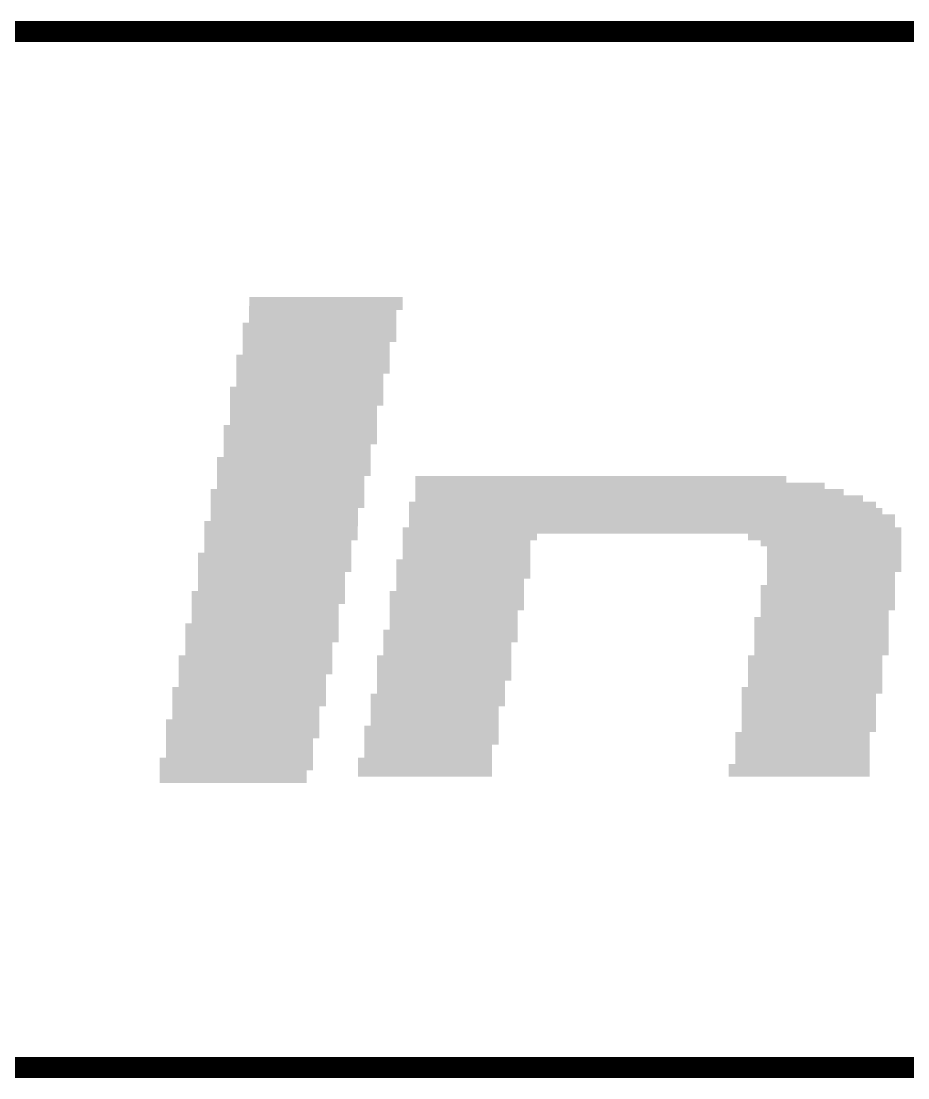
# Model space of a CAD drawing. Extents: x -2.6 to 72.5, y -0.1 to 95.
# Drawn here: x 3.51 to 7.79, y 89.95 to 95.05 of the extents above; entities that cross this region are included whole.
import ezdxf

# ---------------------------------------------------------------- set-up
doc = ezdxf.new("R2010")
doc.units = 0
doc.layers.add('02_ASSY1_GBR', color=6, linetype='CONTINUOUS')

msp = doc.modelspace()

# ---------------------------------------------------------------- linework, layer by layer
at = {"layer": '02_ASSY1_GBR', "const_width": 0.1}
msp.add_lwpolyline([(22.5, 95), (-2.5, 95), (-2.5, 90), (22.5, 90)], dxfattribs=at)
at = {"layer": '02_ASSY1_GBR'}
for points in [[(4.607496, 93.656054), (4.608, 93.717908), (5.34798, 93.656054), (5.347998, 93.717908)], [(4.608, 93.717908), (4.608018, 93.717926), (5.347998, 93.717908), (5.348, 93.717926)], [(4.608018, 93.717926), (4.608052, 93.71796), (5.348, 93.717926), (5.347966, 93.71796)], [(4.608052, 93.71796), (5.347946, 93.71798), (5.347966, 93.71796), (5.347946, 93.71798)], [(4.607002, 93.595146), (4.607494, 93.655852), (5.316992, 93.595146), (5.317, 93.655852)], [(4.607494, 93.655852), (4.607496, 93.65598), (5.317, 93.655852), (5.317128, 93.65598)], [(4.607496, 93.656), (4.607496, 93.656054), (5.347926, 93.656), (5.34798, 93.656054)], [(4.607496, 93.65598), (4.607496, 93.656), (5.317128, 93.65598), (5.347926, 93.656)], [(4.577006, 93.502054), (4.57702, 93.594946), (5.31698, 93.502054), (5.316992, 93.594946)], [(4.57702, 93.594946), (4.577074, 93.595), (5.316992, 93.594946), (5.316992, 93.595)], [(4.577074, 93.595), (4.606874, 93.59502), (5.316992, 93.595), (5.316992, 93.59502)], [(4.606874, 93.59502), (4.607002, 93.595146), (5.316992, 93.59502), (5.316992, 93.595146)], [(4.577, 93.440148), (4.577006, 93.501852), (5.28599, 93.440148), (5.286, 93.501852)], [(4.577006, 93.502), (4.577006, 93.502054), (5.316926, 93.502), (5.31698, 93.502054)], [(4.577006, 93.50198), (4.577006, 93.502), (5.286128, 93.50198), (5.316926, 93.502)], [(4.577006, 93.501852), (4.577006, 93.50198), (5.286, 93.501852), (5.286128, 93.50198)], [(4.546008, 93.348054), (4.54602, 93.439946), (5.28598, 93.348054), (5.28599, 93.439946)], [(4.54602, 93.439946), (4.546074, 93.44), (5.28599, 93.439946), (5.28599, 93.44)], [(4.546074, 93.44), (4.576872, 93.44002), (5.28599, 93.44), (5.28599, 93.44002)], [(4.576872, 93.44002), (4.577, 93.440148), (5.28599, 93.44002), (5.28599, 93.440148)], [(4.546, 93.286148), (4.546008, 93.347852), (5.25499, 93.286148), (5.255, 93.347852)], [(4.546008, 93.348), (4.546008, 93.348054), (5.285926, 93.348), (5.28598, 93.348054)], [(4.546008, 93.34798), (4.546008, 93.348), (5.255128, 93.34798), (5.285926, 93.348)], [(4.546008, 93.347852), (4.546008, 93.34798), (5.255, 93.347852), (5.255128, 93.34798)], [(4.51501, 93.194054), (4.51502, 93.285946), (5.25498, 93.194054), (5.25499, 93.285946)], [(4.51502, 93.285946), (4.515074, 93.286), (5.25499, 93.285946), (5.25499, 93.286)], [(4.515074, 93.286), (4.545872, 93.28602), (5.25499, 93.286), (5.25499, 93.28602)], [(4.545872, 93.28602), (4.546, 93.286148), (5.25499, 93.28602), (5.25499, 93.286148)], [(4.515, 93.101148), (4.51501, 93.193852), (5.22499, 93.101148), (5.225, 93.193852)], [(4.51501, 93.194), (4.51501, 93.194054), (5.254926, 93.194), (5.25498, 93.194054)], [(4.51501, 93.19398), (4.51501, 93.194), (5.225128, 93.19398), (5.254926, 93.194)], [(4.51501, 93.193852), (4.51501, 93.19398), (5.225, 93.193852), (5.225128, 93.19398)], [(4.484006, 93.008054), (4.48402, 93.100946), (5.22498, 93.008054), (5.224988, 93.100946)], [(4.48402, 93.100946), (4.484074, 93.101), (5.224988, 93.100946), (5.22499, 93.101)], [(4.484074, 93.101), (4.514872, 93.10102), (5.22499, 93.101), (5.22499, 93.10102)], [(4.514872, 93.10102), (4.515, 93.101148), (5.22499, 93.10102), (5.22499, 93.101148)], [(4.484, 92.947148), (4.484006, 93.007852), (5.193992, 92.947148), (5.194, 93.007852)], [(4.484006, 93.008), (4.484006, 93.008054), (5.224926, 93.008), (5.22498, 93.008054)], [(4.484006, 93.00798), (4.484006, 93.008), (5.194128, 93.00798), (5.224926, 93.008)], [(4.484006, 93.007852), (4.484006, 93.00798), (5.194, 93.007852), (5.194128, 93.00798)], [(4.453006, 92.854054), (4.45302, 92.946946), (5.19398, 92.854054), (5.193992, 92.946946)], [(4.45302, 92.946946), (4.453074, 92.947), (5.193992, 92.946946), (5.193992, 92.947)], [(4.453074, 92.947), (4.483872, 92.94702), (5.193992, 92.947), (5.193992, 92.94702)], [(4.483872, 92.94702), (4.484, 92.947148), (5.193992, 92.94702), (5.193992, 92.947148)], [(4.453, 92.792148), (4.453006, 92.853852), (5.16299, 92.792148), (5.163, 92.853852)], [(4.453006, 92.854), (4.453006, 92.854054), (5.193926, 92.854), (5.19398, 92.854054)], [(4.453006, 92.85398), (4.453006, 92.854), (5.163128, 92.85398), (5.193926, 92.854)], [(4.453006, 92.853852), (4.453006, 92.85398), (5.163, 92.853852), (5.163128, 92.85398)], [(5.410008, 92.792128), (5.410014, 92.822926), (7.38502, 92.792128), (7.385, 92.822926)], [(5.410014, 92.823128), (5.410018, 92.853926), (7.20002, 92.823128), (7.2, 92.853926)], [(5.410014, 92.823), (5.410014, 92.823128), (7.200148, 92.823), (7.20002, 92.823128)], [(5.410014, 92.82298), (5.410014, 92.823), (7.384946, 92.82298), (7.200148, 92.823)], [(5.410014, 92.822926), (5.410014, 92.82298), (7.385, 92.822926), (7.384946, 92.82298)], [(5.410018, 92.853926), (5.41002, 92.853946), (7.2, 92.853926), (7.19998, 92.853946)], [(5.41002, 92.853946), (5.410054, 92.85398), (7.19998, 92.853946), (7.199946, 92.85398)], [(5.410054, 92.85398), (5.410074, 92.854), (7.199946, 92.85398), (5.410074, 92.854)], [(4.422008, 92.700054), (4.42202, 92.791946), (5.16298, 92.700054), (5.16299, 92.791946)], [(4.42202, 92.791946), (4.422074, 92.792), (5.16299, 92.791946), (5.16299, 92.792)], [(4.422074, 92.792), (4.452872, 92.79202), (5.16299, 92.792), (5.16299, 92.79202)], [(4.452872, 92.79202), (4.453, 92.792148), (5.16299, 92.79202), (5.16299, 92.792148)], [(5.410004, 92.761128), (5.410008, 92.791926), (7.47702, 92.761128), (7.477, 92.791926)], [(5.410008, 92.792), (5.410008, 92.792128), (7.385148, 92.792), (7.38502, 92.792128)], [(5.410008, 92.79198), (5.410008, 92.792), (7.476946, 92.79198), (7.385148, 92.792)], [(5.410008, 92.791926), (5.410008, 92.79198), (7.477, 92.791926), (7.476946, 92.79198)], [(5.379014, 92.700128), (5.379018, 92.730926), (7.63202, 92.700128), (7.632, 92.730926)], [(5.379018, 92.730926), (5.37902, 92.730946), (7.632, 92.730926), (7.63198, 92.730946)], [(5.37902, 92.730946), (5.379054, 92.73098), (7.63198, 92.730946), (7.631946, 92.73098)], [(5.379054, 92.73098), (5.379074, 92.731), (7.631946, 92.73098), (7.570148, 92.731)], [(5.379074, 92.731), (5.409872, 92.73102), (7.570148, 92.731), (7.570128, 92.73102)], [(5.409872, 92.73102), (5.40998, 92.731128), (7.570128, 92.73102), (7.57002, 92.731128)], [(5.40998, 92.731128), (5.41, 92.731148), (7.57002, 92.731128), (7.57002, 92.731148)], [(5.41, 92.731148), (5.410004, 92.760926), (7.57002, 92.731148), (7.57, 92.760926)], [(5.410004, 92.761), (5.410004, 92.761128), (7.477148, 92.761), (7.47702, 92.761128)], [(5.410004, 92.76098), (5.410004, 92.761), (7.569946, 92.76098), (7.477148, 92.761)], [(5.410004, 92.760926), (5.410004, 92.76098), (7.57, 92.760926), (7.569946, 92.76098)], [(4.422, 92.638148), (4.422008, 92.699852), (5.131992, 92.638148), (5.132, 92.699852)], [(4.422008, 92.7), (4.422008, 92.700054), (5.162926, 92.7), (5.16298, 92.700054)], [(4.422008, 92.69998), (4.422008, 92.7), (5.132128, 92.69998), (5.162926, 92.7)], [(4.422008, 92.699852), (4.422008, 92.69998), (5.132, 92.699852), (5.132128, 92.69998)], [(5.379, 92.607148), (5.379008, 92.668926), (7.72402, 92.607148), (7.724, 92.668926)], [(5.379008, 92.669), (5.37901, 92.669128), (7.663148, 92.669), (7.66302, 92.669128)], [(5.379008, 92.66898), (5.379008, 92.669), (7.723946, 92.66898), (7.663148, 92.669)], [(5.379008, 92.668926), (5.379008, 92.66898), (7.724, 92.668926), (7.723946, 92.66898)], [(5.37901, 92.669128), (5.379014, 92.699926), (7.66302, 92.669128), (7.663, 92.699926)], [(5.379014, 92.7), (5.379014, 92.700128), (7.632148, 92.7), (7.63202, 92.700128)], [(5.379014, 92.69998), (5.379014, 92.7), (7.662946, 92.69998), (7.632148, 92.7)], [(5.379014, 92.699926), (5.379014, 92.69998), (7.663, 92.699926), (7.662946, 92.69998)], [(4.391006, 92.545054), (4.39102, 92.637946), (5.13198, 92.545054), (5.131992, 92.637946)], [(4.39102, 92.637946), (4.391074, 92.638), (5.131992, 92.637946), (5.131992, 92.638)], [(4.391074, 92.638), (4.421872, 92.63802), (5.131992, 92.638), (5.131992, 92.63802)], [(4.421872, 92.63802), (4.422, 92.638148), (5.131992, 92.63802), (5.131992, 92.638148)], [(5.34801, 92.545054), (5.348014, 92.575852), (5.99598, 92.545054), (5.996, 92.575852)], [(5.348014, 92.576), (5.348018, 92.606926), (7.754996, 92.576), (7.755, 92.606926)], [(5.348014, 92.57598), (5.348014, 92.576), (5.996128, 92.57598), (7.014852, 92.576)], [(5.348014, 92.575852), (5.348014, 92.57598), (5.996, 92.575852), (5.996128, 92.57598)], [(5.348018, 92.606926), (5.34802, 92.606946), (7.755, 92.606926), (7.75498, 92.606946)], [(5.34802, 92.606946), (5.348054, 92.60698), (7.75498, 92.606946), (7.754946, 92.60698)], [(5.348054, 92.60698), (5.348074, 92.607), (7.754946, 92.60698), (7.724148, 92.607)], [(5.348074, 92.607), (5.378872, 92.60702), (7.724148, 92.607), (7.724128, 92.60702)], [(5.378872, 92.60702), (5.37898, 92.607128), (7.724128, 92.60702), (7.72402, 92.607128)], [(5.37898, 92.607128), (5.379, 92.607148), (7.72402, 92.607128), (7.72402, 92.607148)], [(7.01498, 92.575872), (7.014852, 92.576), (7.754996, 92.575872), (7.754996, 92.576)], [(7.015, 92.545074), (7.01498, 92.575872), (7.754994, 92.545074), (7.754996, 92.575872)], [(4.391, 92.484148), (4.391006, 92.544852), (5.100992, 92.484148), (5.101, 92.544852)], [(4.391006, 92.545), (4.391006, 92.545054), (5.131926, 92.545), (5.13198, 92.545054)], [(4.391006, 92.54498), (4.391006, 92.545), (5.101128, 92.54498), (5.131926, 92.545)], [(4.391006, 92.544852), (4.391006, 92.54498), (5.101, 92.544852), (5.101128, 92.54498)], [(5.348, 92.453148), (5.34801, 92.544852), (5.96499, 92.453148), (5.965, 92.544852)], [(5.34801, 92.545), (5.34801, 92.545054), (5.995926, 92.545), (5.99598, 92.545054)], [(5.34801, 92.54498), (5.34801, 92.545), (5.965128, 92.54498), (5.995926, 92.545)], [(5.34801, 92.544852), (5.34801, 92.54498), (5.965, 92.544852), (5.965128, 92.54498)], [(7.015054, 92.54502), (7.015, 92.545074), (7.754994, 92.54502), (7.754994, 92.545074)], [(7.075852, 92.545), (7.015054, 92.54502), (7.754994, 92.545), (7.754994, 92.54502)], [(7.07598, 92.544872), (7.075852, 92.545), (7.754994, 92.544872), (7.754994, 92.545)], [(7.076, 92.515074), (7.07598, 92.544872), (7.75499, 92.515074), (7.754994, 92.544872)], [(7.076054, 92.51502), (7.076, 92.515074), (7.75499, 92.51502), (7.75499, 92.515074)], [(7.106852, 92.515), (7.076054, 92.51502), (7.75499, 92.515), (7.75499, 92.51502)], [(7.10698, 92.514872), (7.106852, 92.515), (7.75499, 92.514872), (7.75499, 92.515)], [(7.106994, 92.391054), (7.10698, 92.514872), (7.75498, 92.391054), (7.75499, 92.514872)], [(4.360008, 92.391054), (4.36002, 92.483946), (5.10098, 92.391054), (5.100992, 92.483946)], [(4.36002, 92.483946), (4.360074, 92.484), (5.100992, 92.483946), (5.100992, 92.484)], [(4.360074, 92.484), (4.390872, 92.48402), (5.100992, 92.484), (5.100992, 92.48402)], [(4.390872, 92.48402), (4.391, 92.484148), (5.100992, 92.48402), (5.100992, 92.484148)], [(5.317006, 92.360054), (5.31702, 92.452946), (5.96498, 92.360054), (5.96499, 92.452946)], [(5.31702, 92.452946), (5.317074, 92.453), (5.96499, 92.452946), (5.96499, 92.453)], [(5.317074, 92.453), (5.347872, 92.45302), (5.96499, 92.453), (5.96499, 92.45302)], [(5.347872, 92.45302), (5.348, 92.453148), (5.96499, 92.45302), (5.96499, 92.453148)], [(4.36, 92.299148), (4.360008, 92.390852), (5.069988, 92.299148), (5.07, 92.390852)], [(4.360008, 92.391), (4.360008, 92.391054), (5.100926, 92.391), (5.10098, 92.391054)], [(4.360008, 92.39098), (4.360008, 92.391), (5.070128, 92.39098), (5.100926, 92.391)], [(4.360008, 92.390852), (4.360008, 92.39098), (5.07, 92.390852), (5.070128, 92.39098)], [(7.106994, 92.391), (7.106994, 92.391054), (7.754926, 92.391), (7.75498, 92.391054)], [(7.106994, 92.39098), (7.106994, 92.391), (7.724128, 92.39098), (7.754926, 92.391)], [(7.106994, 92.390852), (7.106994, 92.39098), (7.724, 92.390852), (7.724128, 92.39098)], [(7.107, 92.329148), (7.106994, 92.390852), (7.723992, 92.329148), (7.724, 92.390852)], [(5.317, 92.299148), (5.317006, 92.359852), (5.933992, 92.299148), (5.934, 92.359852)], [(5.317006, 92.36), (5.317006, 92.360054), (5.964926, 92.36), (5.96498, 92.360054)], [(5.317006, 92.35998), (5.317006, 92.36), (5.934128, 92.35998), (5.964926, 92.36)], [(5.317006, 92.359852), (5.317006, 92.35998), (5.934, 92.359852), (5.934128, 92.35998)], [(7.076004, 92.206054), (7.07602, 92.328946), (7.72398, 92.206054), (7.723992, 92.328946)], [(7.07602, 92.328946), (7.076074, 92.329), (7.723992, 92.328946), (7.723992, 92.329)], [(7.076074, 92.329), (7.106872, 92.32902), (7.723992, 92.329), (7.723992, 92.32902)], [(7.106872, 92.32902), (7.107, 92.329148), (7.723992, 92.32902), (7.723992, 92.329148)], [(4.330012, 92.237054), (4.33002, 92.298946), (5.06998, 92.237054), (5.069988, 92.298946)], [(4.33002, 92.298946), (4.330074, 92.299), (5.069988, 92.298946), (5.069988, 92.299)], [(4.330074, 92.299), (4.359872, 92.29902), (5.069988, 92.299), (5.069988, 92.29902)], [(4.359872, 92.29902), (4.36, 92.299148), (5.069988, 92.29902), (5.069988, 92.299148)], [(5.28601, 92.206054), (5.28602, 92.298946), (5.93398, 92.206054), (5.933992, 92.298946)], [(5.28602, 92.298946), (5.286074, 92.299), (5.933992, 92.298946), (5.933992, 92.299)], [(5.286074, 92.299), (5.316872, 92.29902), (5.933992, 92.299), (5.933992, 92.29902)], [(5.316872, 92.29902), (5.317, 92.299148), (5.933992, 92.29902), (5.933992, 92.299148)], [(4.33, 92.144148), (4.33001, 92.236852), (5.038988, 92.144148), (5.039, 92.236852)], [(4.33001, 92.237), (4.330012, 92.237054), (5.069926, 92.237), (5.06998, 92.237054)], [(4.33001, 92.23698), (4.33001, 92.237), (5.039128, 92.23698), (5.069926, 92.237)], [(4.33001, 92.236852), (4.33001, 92.23698), (5.039, 92.236852), (5.039128, 92.23698)], [(5.286, 92.113148), (5.286008, 92.205852), (5.903986, 92.113148), (5.904, 92.205852)], [(5.286008, 92.206), (5.28601, 92.206054), (5.933926, 92.206), (5.93398, 92.206054)], [(5.286008, 92.20598), (5.286008, 92.206), (5.904128, 92.20598), (5.933926, 92.206)], [(5.286008, 92.205852), (5.286008, 92.20598), (5.904, 92.205852), (5.904128, 92.20598)], [(7.045, 91.990148), (7.04502, 92.174946), (7.69298, 91.990148), (7.692996, 92.174946)], [(7.04502, 92.174946), (7.045074, 92.175), (7.692996, 92.174946), (7.692996, 92.175)], [(7.045074, 92.175), (7.075872, 92.17502), (7.692996, 92.175), (7.692996, 92.17502)], [(7.075872, 92.17502), (7.076, 92.175148), (7.692996, 92.17502), (7.692996, 92.175148)], [(7.076, 92.175148), (7.076002, 92.205852), (7.692996, 92.175148), (7.693, 92.205852)], [(7.076002, 92.205852), (7.076004, 92.20598), (7.693, 92.205852), (7.693128, 92.20598)], [(7.076004, 92.206), (7.076004, 92.206054), (7.723926, 92.206), (7.72398, 92.206054)], [(7.076004, 92.20598), (7.076004, 92.206), (7.693128, 92.20598), (7.723926, 92.206)], [(4.299008, 92.052054), (4.29902, 92.143946), (5.03898, 92.052054), (5.038988, 92.143946)], [(4.29902, 92.143946), (4.299074, 92.144), (5.038988, 92.143946), (5.038988, 92.144)], [(4.299074, 92.144), (4.329872, 92.14402), (5.038988, 92.144), (5.038988, 92.14402)], [(4.329872, 92.14402), (4.33, 92.144148), (5.038988, 92.14402), (5.038988, 92.144148)], [(5.25501, 92.052054), (5.25502, 92.112946), (5.90398, 92.052054), (5.903986, 92.112946)], [(5.25502, 92.112946), (5.255074, 92.113), (5.903986, 92.112946), (5.903986, 92.113)], [(5.255074, 92.113), (5.285872, 92.11302), (5.903986, 92.113), (5.903986, 92.11302)], [(5.285872, 92.11302), (5.286, 92.113148), (5.903986, 92.11302), (5.903986, 92.113148)], [(4.299, 91.990148), (4.299008, 92.051852), (5.008992, 91.990148), (5.009, 92.051852)], [(4.299008, 92.052), (4.299008, 92.052054), (5.038926, 92.052), (5.03898, 92.052054)], [(4.299008, 92.05198), (4.299008, 92.052), (5.009128, 92.05198), (5.038926, 92.052)], [(4.299008, 92.051852), (4.299008, 92.05198), (5.009, 92.051852), (5.009128, 92.05198)], [(5.255, 91.990148), (5.25501, 92.051852), (5.872992, 91.990148), (5.873, 92.051852)], [(5.25501, 92.052), (5.25501, 92.052054), (5.903926, 92.052), (5.90398, 92.052054)], [(5.25501, 92.05198), (5.25501, 92.052), (5.873128, 92.05198), (5.903926, 92.052)], [(5.25501, 92.051852), (5.25501, 92.05198), (5.873, 92.051852), (5.873128, 92.05198)], [(4.268006, 91.897054), (4.26802, 91.989946), (5.00898, 91.897054), (5.008992, 91.989946)], [(4.26802, 91.989946), (4.268074, 91.99), (5.008992, 91.989946), (5.008992, 91.99)], [(4.268074, 91.99), (4.298872, 91.99002), (5.008992, 91.99), (5.008992, 91.99002)], [(4.298872, 91.99002), (4.299, 91.990148), (5.008992, 91.99002), (5.008992, 91.990148)], [(5.225006, 91.867054), (5.22502, 91.989946), (5.87298, 91.867054), (5.872992, 91.989946)], [(5.22502, 91.989946), (5.225074, 91.99), (5.872992, 91.989946), (5.872992, 91.99)], [(5.225074, 91.99), (5.254872, 91.99002), (5.872992, 91.99), (5.872992, 91.99002)], [(5.254872, 91.99002), (5.255, 91.990148), (5.872992, 91.99002), (5.872992, 91.990148)], [(7.015, 91.836148), (7.015018, 91.989852), (7.662982, 91.836148), (7.663, 91.989852)], [(7.015018, 91.989852), (7.01502, 91.989946), (7.663, 91.989852), (7.663094, 91.989946)], [(7.01502, 91.989946), (7.015054, 91.98998), (7.663094, 91.989946), (7.663128, 91.98998)], [(7.015054, 91.98998), (7.015074, 91.99), (7.663128, 91.98998), (7.692926, 91.99)], [(7.015074, 91.99), (7.044872, 91.99002), (7.692926, 91.99), (7.692946, 91.99002)], [(7.044872, 91.99002), (7.044906, 91.990054), (7.692946, 91.99002), (7.69298, 91.990054)], [(7.044906, 91.990054), (7.045, 91.990148), (7.69298, 91.990054), (7.69298, 91.990148)], [(4.268, 91.836148), (4.268006, 91.896852), (4.977992, 91.836148), (4.978, 91.896852)], [(4.268006, 91.897), (4.268006, 91.897054), (5.008926, 91.897), (5.00898, 91.897054)], [(4.268006, 91.89698), (4.268006, 91.897), (4.978128, 91.89698), (5.008926, 91.897)], [(4.268006, 91.896852), (4.268006, 91.89698), (4.978, 91.896852), (4.978128, 91.89698)], [(5.225, 91.805148), (5.225006, 91.866852), (5.84199, 91.805148), (5.842, 91.866852)], [(5.225006, 91.867), (5.225006, 91.867054), (5.872926, 91.867), (5.87298, 91.867054)], [(5.225006, 91.86698), (5.225006, 91.867), (5.842128, 91.86698), (5.872926, 91.867)], [(5.225006, 91.866852), (5.225006, 91.86698), (5.842, 91.866852), (5.842128, 91.86698)], [(4.237006, 91.743054), (4.23702, 91.835946), (4.97798, 91.743054), (4.977992, 91.835946)], [(4.23702, 91.835946), (4.237074, 91.836), (4.977992, 91.835946), (4.977992, 91.836)], [(4.237074, 91.836), (4.267872, 91.83602), (4.977992, 91.836), (4.977992, 91.83602)], [(4.267872, 91.83602), (4.268, 91.836148), (4.977992, 91.83602), (4.977992, 91.836148)], [(5.194012, 91.743054), (5.19402, 91.804946), (5.84198, 91.743054), (5.841988, 91.804946)], [(5.19402, 91.804946), (5.194074, 91.805), (5.841988, 91.804946), (5.84199, 91.805)], [(5.194074, 91.805), (5.224872, 91.80502), (5.84199, 91.805), (5.84199, 91.80502)], [(5.224872, 91.80502), (5.225, 91.805148), (5.84199, 91.80502), (5.84199, 91.805148)], [(6.984, 91.620148), (6.984016, 91.804852), (7.63198, 91.620148), (7.632, 91.804852)], [(6.984016, 91.805054), (6.98402, 91.835946), (7.66298, 91.805054), (7.662982, 91.835946)], [(6.984016, 91.805), (6.984016, 91.805054), (7.662926, 91.805), (7.66298, 91.805054)], [(6.984016, 91.80498), (6.984016, 91.805), (7.632128, 91.80498), (7.662926, 91.805)], [(6.984016, 91.804852), (6.984016, 91.80498), (7.632, 91.804852), (7.632128, 91.80498)], [(6.98402, 91.835946), (6.984074, 91.836), (7.662982, 91.835946), (7.662982, 91.836)], [(6.984074, 91.836), (7.014872, 91.83602), (7.662982, 91.836), (7.662982, 91.83602)], [(7.014872, 91.83602), (7.015, 91.836148), (7.662982, 91.83602), (7.662982, 91.836148)], [(4.237, 91.681148), (4.237006, 91.742852), (4.94699, 91.681148), (4.947, 91.742852)], [(4.237006, 91.743), (4.237006, 91.743054), (4.977926, 91.743), (4.97798, 91.743054)], [(4.237006, 91.74298), (4.237006, 91.743), (4.947128, 91.74298), (4.977926, 91.743)], [(4.237006, 91.742852), (4.237006, 91.74298), (4.947, 91.742852), (4.947128, 91.74298)], [(5.194, 91.650148), (5.19401, 91.742852), (5.810988, 91.650148), (5.811, 91.742852)], [(5.19401, 91.743), (5.194012, 91.743054), (5.841926, 91.743), (5.84198, 91.743054)], [(5.19401, 91.74298), (5.19401, 91.743), (5.811128, 91.74298), (5.841926, 91.743)], [(5.19401, 91.742852), (5.19401, 91.74298), (5.811, 91.742852), (5.811128, 91.74298)], [(4.20601, 91.589054), (4.20602, 91.680946), (4.94698, 91.589054), (4.94699, 91.680946)], [(4.20602, 91.680946), (4.206074, 91.681), (4.94699, 91.680946), (4.94699, 91.681)], [(4.206074, 91.681), (4.236872, 91.68102), (4.94699, 91.681), (4.94699, 91.68102)], [(4.236872, 91.68102), (4.237, 91.681148), (4.94699, 91.68102), (4.94699, 91.681148)], [(5.163008, 91.558054), (5.16302, 91.649946), (5.81098, 91.558054), (5.810988, 91.649946)], [(5.16302, 91.649946), (5.163074, 91.65), (5.810988, 91.649946), (5.810988, 91.65)], [(5.163074, 91.65), (5.193872, 91.65002), (5.810988, 91.65), (5.810988, 91.65002)], [(5.193872, 91.65002), (5.194, 91.650148), (5.810988, 91.65002), (5.810988, 91.650148)], [(6.953, 91.465148), (6.953018, 91.619852), (7.600984, 91.465148), (7.601, 91.619852)], [(6.953018, 91.619852), (6.95302, 91.619946), (7.601, 91.619852), (7.601094, 91.619946)], [(6.95302, 91.619946), (6.953054, 91.61998), (7.601094, 91.619946), (7.601128, 91.61998)], [(6.953054, 91.61998), (6.953074, 91.62), (7.601128, 91.61998), (7.631926, 91.62)], [(6.953074, 91.62), (6.983872, 91.62002), (7.631926, 91.62), (7.631946, 91.62002)], [(6.983872, 91.62002), (6.983906, 91.620054), (7.631946, 91.62002), (7.63198, 91.620054)], [(6.983906, 91.620054), (6.984, 91.620148), (7.63198, 91.620054), (7.63198, 91.620148)], [(4.206, 91.496148), (4.20601, 91.588852), (4.915988, 91.496148), (4.916, 91.588852)], [(4.20601, 91.589), (4.20601, 91.589054), (4.946926, 91.589), (4.94698, 91.589054)], [(4.20601, 91.58898), (4.20601, 91.589), (4.916128, 91.58898), (4.946926, 91.589)], [(4.20601, 91.588852), (4.20601, 91.58898), (4.916, 91.588852), (4.916128, 91.58898)], [(5.163, 91.496148), (5.163008, 91.557852), (5.77999, 91.496148), (5.78, 91.557852)], [(5.163008, 91.558), (5.163008, 91.558054), (5.810926, 91.558), (5.81098, 91.558054)], [(5.163008, 91.55798), (5.163008, 91.558), (5.780128, 91.55798), (5.810926, 91.558)], [(5.163008, 91.557852), (5.163008, 91.55798), (5.78, 91.557852), (5.780128, 91.55798)], [(4.175008, 91.434054), (4.17502, 91.495946), (4.91598, 91.434054), (4.915986, 91.495946)], [(4.17502, 91.495946), (4.175074, 91.496), (4.915986, 91.495946), (4.915988, 91.496)], [(4.175074, 91.496), (4.205872, 91.49602), (4.915988, 91.496), (4.915988, 91.49602)], [(4.205872, 91.49602), (4.206, 91.496148), (4.915988, 91.49602), (4.915988, 91.496148)], [(5.13202, 91.495946), (5.132074, 91.496), (5.77999, 91.495946), (5.77999, 91.496)], [(5.13202, 91.404054), (5.13202, 91.495946), (5.77998, 91.404054), (5.77999, 91.495946)], [(5.132074, 91.496), (5.162872, 91.49602), (5.77999, 91.496), (5.77999, 91.49602)], [(5.162872, 91.49602), (5.163, 91.496148), (5.77999, 91.49602), (5.77999, 91.496148)], [(6.922, 91.404074), (6.92202, 91.464946), (7.60098, 91.404074), (7.600984, 91.464946)], [(6.92202, 91.464946), (6.922074, 91.465), (7.600984, 91.464946), (7.600984, 91.465)], [(6.922074, 91.465), (6.952872, 91.46502), (7.600984, 91.465), (7.600984, 91.46502)], [(6.952872, 91.46502), (6.953, 91.465148), (7.600984, 91.46502), (7.600984, 91.465148)], [(4.175, 91.373074), (4.175008, 91.433852), (4.88498, 91.373074), (4.885, 91.433852)], [(4.175008, 91.434), (4.175008, 91.434054), (4.915926, 91.434), (4.91598, 91.434054)], [(4.175008, 91.43398), (4.175008, 91.434), (4.885128, 91.43398), (4.915926, 91.434)], [(4.175008, 91.433852), (4.175008, 91.43398), (4.885, 91.433852), (4.885128, 91.43398)], [(5.132074, 91.404), (5.13202, 91.404054), (5.779926, 91.404), (5.77998, 91.404054)], [(6.92202, 91.404054), (6.922, 91.404074), (7.60098, 91.404054), (7.60098, 91.404074)], [(6.922054, 91.40402), (6.92202, 91.404054), (7.600946, 91.40402), (7.60098, 91.404054)], [(7.600926, 91.404), (6.922054, 91.40402), (7.600926, 91.404), (7.600946, 91.40402)], [(4.17502, 91.373054), (4.175, 91.373074), (4.88498, 91.373054), (4.88498, 91.373074)], [(4.175054, 91.37302), (4.17502, 91.373054), (4.884946, 91.37302), (4.88498, 91.373054)], [(4.884926, 91.373), (4.175054, 91.37302), (4.884926, 91.373), (4.884946, 91.37302)]]:
    msp.add_solid(points, dxfattribs=at)

doc.saveas('drawing.dxf')
